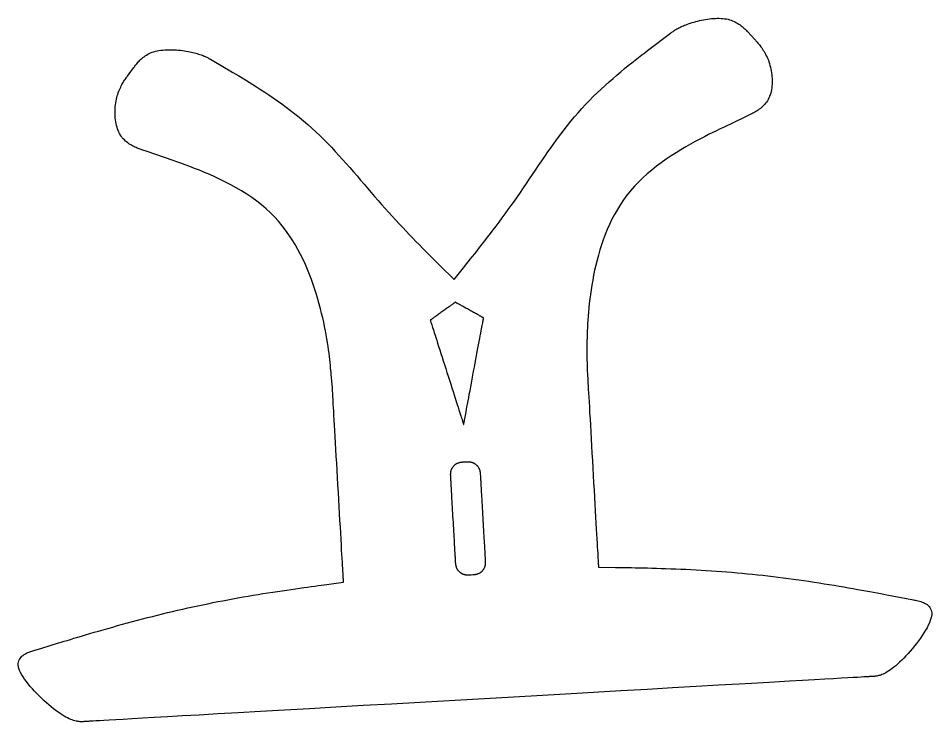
# Model space of a CAD drawing. Header units: millimetres. Extents: x -1615 to -947, y -821 to -185.
# Drawn here: x -1101.1 to -956, y -296.4 to -184.7 of the extents above; entities that cross this region are included whole.
import ezdxf

# ---------------------------------------------------------------- set-up
doc = ezdxf.new("R2010")
doc.units = ezdxf.units.MM

msp = doc.modelspace()

# ---------------------------------------------------------------- linework, layer by layer
at = {"flags": 128}
for points in [[(-1031.853245, -226.140641), (-1030.142958, -224.01618), (-1029.873825, -223.681794), (-1029.580464, -223.316848), (-1029.2643, -222.922645), (-1028.926758, -222.500493), (-1028.569263, -222.051695), (-1028.193244, -221.577559), (-1027.800123, -221.079387), (-1027.391327, -220.558489), (-1026.968282, -220.016166), (-1026.532412, -219.453726), (-1026.085145, -218.872474), (-1025.627905, -218.273716), (-1025.162118, -217.658758), (-1024.689209, -217.028904), (-1024.210605, -216.385459), (-1023.72773, -215.729731), (-1023.242011, -215.063025), (-1022.754872, -214.386643), (-1022.267741, -213.701895), (-1021.782042, -213.010084), (-1021.298824, -212.312432), (-1020.817637, -211.609819), (-1020.337653, -210.903043), (-1019.858045, -210.1929), (-1019.377985, -209.480187), (-1018.896647, -208.765702), (-1018.413201, -208.05024), (-1017.926822, -207.334597), (-1017.436681, -206.619572), (-1016.941952, -205.905961), (-1016.441807, -205.19456), (-1015.935418, -204.486166), (-1015.421959, -203.781576), (-1014.900602, -203.081587), (-1014.370519, -202.386995), (-1013.830883, -201.698597), (-1013.280867, -201.01719), (-1012.719644, -200.34357), (-1012.146385, -199.678534), (-1011.560264, -199.02288), (-1010.961009, -198.377415), (-1010.350574, -197.74299), (-1009.731466, -197.12047), (-1009.106194, -196.510718), (-1008.477269, -195.914597), (-1007.847196, -195.332972), (-1007.218488, -194.766705), (-1006.593651, -194.216658), (-1005.975196, -193.683698), (-1005.365629, -193.168685), (-1004.767461, -192.672485), (-1004.1832, -192.19596), (-1003.615355, -191.739973), (-1003.066434, -191.305389), (-1002.538946, -190.89307), (-1002.035402, -190.50388), (-1001.558308, -190.138682), (-1001.110174, -189.798341), (-1000.693508, -189.483718), (-997.878402, -187.365942), (-997.453553, -187.04641), (-997.386591, -186.996132), (-997.312963, -186.941352), (-997.232375, -186.882362), (-997.144535, -186.819452), (-997.049148, -186.752913), (-996.945922, -186.683035), (-996.834564, -186.610111), (-996.714779, -186.534431), (-996.586276, -186.456288), (-996.448759, -186.37597), (-996.301937, -186.29377), (-996.145516, -186.209977), (-995.979201, -186.124885), (-995.8027, -186.038783), (-995.615722, -185.951962), (-995.417968, -185.864714), (-995.209151, -185.77733), (-994.988974, -185.6901), (-994.757144, -185.603316), (-994.513368, -185.517268), (-994.257591, -185.432297), (-993.990708, -185.348932), (-993.713852, -185.267752), (-993.428158, -185.189336), (-993.134757, -185.114262), (-992.834784, -185.043108), (-992.529372, -184.976456), (-992.219653, -184.914882), (-991.906763, -184.858964), (-991.591834, -184.809284), (-991.275998, -184.766417), (-990.96039, -184.730944), (-990.646143, -184.703442), (-990.33439, -184.684491), (-990.026265, -184.67467), (-989.722901, -184.674556), (-989.425431, -184.684729), (-989.134989, -184.705767), (-988.852706, -184.73825), (-988.57972, -184.782755), (-988.316953, -184.839587), (-988.064501, -184.907948), (-987.822253, -184.986767), (-987.590096, -185.074972), (-987.367918, -185.17149), (-987.155605, -185.27525), (-986.953049, -185.38518), (-986.760135, -185.500209), (-986.576751, -185.619265), (-986.402784, -185.741274), (-986.238124, -185.865166), (-986.082658, -185.98987), (-985.936274, -186.114312), (-985.798859, -186.23742), (-985.670301, -186.358124), (-985.550488, -186.475351), (-985.439308, -186.588029), (-985.33665, -186.695087), (-985.2424, -186.795453), (-984.610826, -187.477132), (-984.065235, -188.06624), (-983.979434, -188.159025), (-983.886218, -188.260653), (-983.786356, -188.371128), (-983.680622, -188.490456), (-983.569784, -188.618642), (-983.45461, -188.755693), (-983.335872, -188.901612), (-983.214339, -189.056407), (-983.090781, -189.220081), (-982.965968, -189.392641), (-982.840669, -189.574093), (-982.715656, -189.764441), (-982.591697, -189.963691), (-982.469562, -190.171848), (-982.350022, -190.388919), (-982.233846, -190.614907), (-982.121803, -190.849821), (-982.014664, -191.093662), (-981.9132, -191.346439), (-981.818178, -191.608156), (-981.73029, -191.878643), (-981.649902, -192.157025), (-981.577302, -192.442254), (-981.512776, -192.733279), (-981.456612, -193.029049), (-981.409096, -193.328517), (-981.370515, -193.63063), (-981.341158, -193.93434), (-981.321309, -194.238597), (-981.311257, -194.542351), (-981.311289, -194.844551), (-981.321691, -195.144149), (-981.342751, -195.440095), (-981.374756, -195.731337), (-981.417993, -196.016827), (-981.472746, -196.295515), (-981.539307, -196.566351), (-981.61796, -196.828284), (-981.708993, -197.080266), (-981.812693, -197.321245), (-981.92909, -197.550401), (-982.057195, -197.767822), (-982.195759, -197.973822), (-982.343537, -198.16872), (-982.49928, -198.352829), (-982.661744, -198.526467), (-982.829679, -198.68995), (-983.00184, -198.843594), (-983.176982, -198.987714), (-983.353854, -199.122628), (-983.531212, -199.24865), (-983.707808, -199.366096), (-983.882395, -199.475284), (-984.053728, -199.576529), (-984.220558, -199.670148), (-984.38164, -199.756455), (-984.535724, -199.835767), (-984.681567, -199.908401), (-984.81792, -199.974671), (-985.742422, -200.416937), (-989.05975, -202.003389), (-989.581507, -202.253235), (-990.1487, -202.526751), (-990.757001, -202.823816), (-991.402085, -203.144302), (-992.079626, -203.488088), (-992.785299, -203.855044), (-993.514778, -204.245049), (-994.263737, -204.657976), (-995.027849, -205.093702), (-995.802793, -205.552101), (-996.584238, -206.033049), (-997.367862, -206.53642), (-998.149337, -207.062091), (-998.924338, -207.609935), (-999.68854, -208.179828), (-1000.437617, -208.771648), (-1001.167244, -209.385265), (-1001.873094, -210.020557), (-1002.550841, -210.677399), (-1003.196162, -211.355667), (-1003.805644, -212.054959), (-1004.379543, -212.77378), (-1004.919026, -213.510355), (-1005.425262, -214.262913), (-1005.899422, -215.029681), (-1006.342673, -215.808885), (-1006.756186, -216.598754), (-1007.141127, -217.397514), (-1007.498668, -218.203393), (-1007.829978, -219.014618), (-1008.136224, -219.829417), (-1008.418576, -220.646017), (-1008.678203, -221.462644), (-1008.916273, -222.277528), (-1009.133958, -223.088894), (-1009.332425, -223.894972), (-1009.512843, -224.693985), (-1009.676382, -225.484164), (-1009.824209, -226.263735), (-1009.957495, -227.030926), (-1010.077329, -227.784119), (-1010.184476, -228.52232), (-1010.279626, -229.244688), (-1010.363462, -229.950384), (-1010.436675, -230.638569), (-1010.499949, -231.308403), (-1010.553972, -231.959048), (-1010.599432, -232.589662), (-1010.637014, -233.199407), (-1010.667406, -233.787441), (-1010.691294, -234.352929), (-1010.709367, -234.895028), (-1010.72231, -235.412899), (-1010.730811, -235.905703), (-1010.735556, -236.372601), (-1010.737232, -236.812752), (-1010.736527, -237.225319), (-1010.734127, -237.609458), (-1010.730719, -237.964334), (-1010.702589, -240.352032), (-1010.702551, -240.352688), (-1010.702288, -240.357279), (-1010.701575, -240.369741), (-1010.700187, -240.394007), (-1010.697897, -240.434014), (-1010.694482, -240.493696), (-1010.689716, -240.57699), (-1010.683374, -240.68783), (-1010.67523, -240.83015), (-1010.66506, -241.007887), (-1010.652638, -241.224975), (-1010.637739, -241.485349), (-1010.620137, -241.792945), (-1010.59961, -242.151697), (-1010.575929, -242.565541), (-1010.548872, -243.038413), (-1010.51821, -243.574245), (-1010.483722, -244.176976), (-1010.44518, -244.850538), (-1010.402359, -245.598868), (-1010.355149, -246.423933), (-1010.303885, -247.31983), (-1010.249018, -248.27869), (-1010.190998, -249.292641), (-1010.130278, -250.353813), (-1010.067305, -251.454337), (-1010.002531, -252.586341), (-1009.936405, -253.741957), (-1009.86938, -254.913313), (-1009.801903, -256.09254), (-1009.734427, -257.271767), (-1009.667401, -258.443122), (-1009.601275, -259.598738), (-1009.536501, -260.730743), (-1009.473528, -261.831267), (-1009.412807, -262.892439), (-1009.354788, -263.90639), (-1009.299921, -264.86525), (-1009.248658, -265.761147), (-1009.201446, -266.586211), (-1009.158626, -267.334542), (-1009.120084, -268.008104), (-1009.085595, -268.610834), (-1009.054935, -269.146667), (-1009.027877, -269.619539), (-1009.004196, -270.033383), (-1008.983668, -270.392135), (-1008.966067, -270.699731), (-1008.951169, -270.960105), (-1008.938747, -271.177193), (-1008.928576, -271.35493), (-1008.920432, -271.49725), (-1008.91409, -271.608089), (-1008.909324, -271.691383), (-1008.905909, -271.751066), (-1008.90362, -271.791073), (-1008.902231, -271.815339), (-1008.901518, -271.827801), (-1008.901255, -271.832392), (-1008.901218, -271.833048), (-1006.182707, -271.870401), (-1005.75488, -271.876309), (-1005.288317, -271.882929), (-1004.785052, -271.890412), (-1004.247126, -271.89891), (-1003.676579, -271.908574), (-1003.07545, -271.919555), (-1002.445775, -271.932005), (-1001.789596, -271.946076), (-1001.108951, -271.961919), (-1000.405878, -271.979685), (-999.682416, -271.999525), (-998.940605, -272.021592), (-998.182484, -272.046036), (-997.410091, -272.07301), (-996.625465, -272.102664), (-995.830646, -272.13515), (-995.027672, -272.170618), (-994.218581, -272.209223), (-993.405414, -272.251113), (-992.590209, -272.296441), (-991.774664, -272.345332), (-990.959119, -272.397814), (-990.14357, -272.453884), (-989.328014, -272.513545), (-988.512451, -272.576795), (-987.696877, -272.643634), (-986.881291, -272.714064), (-986.065689, -272.788084), (-985.250071, -272.865694), (-984.434433, -272.946895), (-983.618773, -273.031687), (-982.80309, -273.120069), (-981.98738, -273.212042), (-981.171641, -273.307607), (-980.355872, -273.406762), (-979.54007, -273.509509), (-978.724233, -273.615847), (-977.908359, -273.725778), (-977.092444, -273.8393), (-976.276487, -273.956414), (-975.460828, -274.077026), (-974.647168, -274.200663), (-973.837549, -274.326759), (-973.034016, -274.454747), (-972.238612, -274.58406), (-971.45338, -274.714133), (-970.680362, -274.844397), (-969.921604, -274.974287), (-969.179148, -275.103235), (-968.455038, -275.230675), (-967.751315, -275.356041), (-967.070023, -275.478765), (-966.413207, -275.598281), (-965.782909, -275.714022), (-965.181172, -275.825422), (-964.61004, -275.931914), (-964.071557, -276.03293), (-963.567764, -276.127905), (-963.100706, -276.216272), (-959.951022, -276.81357), (-958.86649, -277.019228), (-958.69613, -277.051796), (-958.512228, -277.08851), (-958.317508, -277.130433), (-958.114695, -277.178625), (-957.906516, -277.234148), (-957.695695, -277.298063), (-957.484956, -277.371433), (-957.277025, -277.455319), (-957.074629, -277.550782), (-956.880492, -277.658884), (-956.697338, -277.780686), (-956.527894, -277.917249), (-956.374885, -278.069637), (-956.241034, -278.23891), (-956.129068, -278.426129), (-956.041713, -278.632357), (-955.981692, -278.858654), (-955.951732, -279.106082), (-955.954558, -279.375703), (-955.992894, -279.668579), (-956.068587, -279.985166), (-956.179958, -280.32351), (-956.324452, -280.681051), (-956.499511, -281.055226), (-956.70258, -281.443479), (-956.9311, -281.843248), (-957.182517, -282.251973), (-957.454272, -282.667095), (-957.74381, -283.086055), (-958.048572, -283.50629), (-958.366003, -283.925243), (-958.693546, -284.340352), (-959.028644, -284.749059), (-959.36874, -285.148803), (-959.711278, -285.537025), (-960.0537, -285.911164), (-960.393451, -286.26866), (-960.727973, -286.606954), (-961.054709, -286.923486), (-961.371104, -287.215695), (-961.675057, -287.48167), (-961.966304, -287.72208), (-962.245034, -287.938244), (-962.51144, -288.131481), (-962.765713, -288.303109), (-963.008044, -288.454445), (-963.238625, -288.586808), (-963.457649, -288.701517), (-963.665305, -288.799888), (-963.861785, -288.883242), (-964.047282, -288.952894), (-964.221986, -289.010165), (-964.386089, -289.056372), (-964.539783, -289.092832), (-964.683258, -289.120864), (-964.816707, -289.141788), (-964.94032, -289.156919), (-965.05429, -289.167578), (-965.158809, -289.175082), (-965.858674, -289.215332), (-965.861261, -289.215479), (-965.879378, -289.216516), (-965.928553, -289.219331), (-966.024313, -289.224811), (-966.182189, -289.233845), (-966.417707, -289.247323), (-966.746398, -289.266132), (-967.18379, -289.291162), (-967.745412, -289.323301), (-968.446791, -289.363437), (-969.303459, -289.41246), (-970.330941, -289.471258), (-971.544769, -289.54072), (-972.960469, -289.621734), (-974.593572, -289.715188), (-976.459605, -289.821972), (-978.574098, -289.942974), (-980.952578, -290.079083), (-983.610575, -290.231187), (-986.563617, -290.400176), (-989.81947, -290.586493), (-993.354839, -290.788805), (-997.138667, -291.005335), (-1001.139899, -291.234307), (-1005.327473, -291.473942), (-1009.670335, -291.722463), (-1014.137427, -291.978093), (-1018.697691, -292.239055), (-1023.320069, -292.503572), (-1027.973506, -292.769865), (-1032.626941, -293.036159), (-1037.24932, -293.300675), (-1041.809585, -293.561638), (-1046.276675, -293.817268), (-1050.619537, -294.065789), (-1054.807112, -294.305424), (-1058.808343, -294.534395), (-1062.592172, -294.750925), (-1066.127541, -294.953238), (-1069.383394, -295.139554), (-1072.336437, -295.308543), (-1074.994433, -295.460647), (-1077.372914, -295.596756), (-1079.487406, -295.717758), (-1081.35344, -295.824542), (-1082.986542, -295.917997), (-1084.402242, -295.999011), (-1085.616069, -296.068472), (-1086.643552, -296.12727), (-1087.50022, -296.176293), (-1088.201599, -296.21643), (-1088.763221, -296.248569), (-1089.200613, -296.273598), (-1089.529304, -296.292408), (-1089.764822, -296.305885), (-1089.922697, -296.31492), (-1090.018458, -296.3204), (-1090.067633, -296.323214), (-1090.085749, -296.324251), (-1090.088337, -296.324398), (-1090.692916, -296.359011), (-1090.788193, -296.364247), (-1090.892883, -296.368709), (-1091.007325, -296.371103), (-1091.131864, -296.370137), (-1091.26684, -296.364516), (-1091.412597, -296.352947), (-1091.569478, -296.334138), (-1091.737823, -296.306794), (-1091.917975, -296.269623), (-1092.110279, -296.22133), (-1092.315074, -296.160624), (-1092.532705, -296.086209), (-1092.763512, -295.996793), (-1093.007839, -295.891083), (-1093.266029, -295.767785), (-1093.538422, -295.625606), (-1093.825362, -295.463253), (-1094.127191, -295.279432), (-1094.444253, -295.072849), (-1094.776888, -294.842212), (-1095.124908, -294.586821), (-1095.486008, -294.308349), (-1095.85735, -294.009067), (-1096.236096, -293.691242), (-1096.619409, -293.357144), (-1097.004452, -293.00904), (-1097.388387, -292.649199), (-1097.768378, -292.279888), (-1098.141587, -291.903377), (-1098.505176, -291.521936), (-1098.856309, -291.137829), (-1099.192148, -290.753329), (-1099.509856, -290.370702), (-1099.806596, -289.992216), (-1100.079529, -289.620141), (-1100.325819, -289.256746), (-1100.54263, -288.904297), (-1100.727124, -288.565065), (-1100.876461, -288.241316), (-1100.987807, -287.93532), (-1101.059269, -287.648841), (-1101.092735, -287.381623), (-1101.091039, -287.132904), (-1101.057015, -286.901924), (-1100.993496, -286.687923), (-1100.903316, -286.490139), (-1100.789309, -286.307813), (-1100.654308, -286.140183), (-1100.501148, -285.986489), (-1100.332661, -285.84597), (-1100.151682, -285.717864), (-1099.961044, -285.601413), (-1099.763581, -285.495855), (-1099.562127, -285.40043), (-1099.359515, -285.314375), (-1099.15858, -285.236932), (-1098.962153, -285.167339), (-1098.773071, -285.104836), (-1098.594165, -285.048661), (-1097.371971, -284.677551), (-1094.703391, -283.867737), (-1094.283424, -283.740321), (-1093.825433, -283.601538), (-1093.331425, -283.452166), (-1092.803404, -283.292987), (-1092.243376, -283.124778), (-1091.653346, -282.94832), (-1091.035319, -282.764393), (-1090.391301, -282.573776), (-1089.723299, -282.377247), (-1089.033315, -282.17559), (-1088.323356, -281.96958), (-1087.595428, -281.759999), (-1086.851535, -281.547627), (-1086.093683, -281.333241), (-1085.323878, -281.117623), (-1084.544125, -280.901553), (-1083.756429, -280.685808), (-1082.962795, -280.47117), (-1082.16523, -280.258418), (-1081.365738, -280.048331), (-1080.565989, -279.841559), (-1079.766318, -279.638231), (-1078.966721, -279.438347), (-1078.167195, -279.241907), (-1077.36774, -279.048908), (-1076.568353, -278.859352), (-1075.769032, -278.673237), (-1074.969773, -278.490564), (-1074.170577, -278.31133), (-1073.371438, -278.135536), (-1072.572358, -277.963181), (-1071.773332, -277.794265), (-1070.974358, -277.628786), (-1070.175436, -277.466744), (-1069.376561, -277.30814), (-1068.577733, -277.152971), (-1067.778949, -277.001238), (-1066.980206, -276.85294), (-1066.181503, -276.708076), (-1065.382838, -276.566645), (-1064.58454, -276.428663), (-1063.788272, -276.294206), (-1062.996027, -276.163366), (-1062.209799, -276.036234), (-1061.431583, -275.912903), (-1060.663371, -275.793463), (-1059.907158, -275.678008), (-1059.164939, -275.566629), (-1058.438707, -275.459416), (-1057.730456, -275.356463), (-1057.04218, -275.257861), (-1056.375872, -275.163702), (-1055.733528, -275.074078), (-1055.11714, -274.98908), (-1054.528704, -274.908801), (-1053.970213, -274.833332), (-1053.44366, -274.762765), (-1052.95104, -274.697191), (-1052.494346, -274.636703), (-1049.414592, -274.230116), (-1049.414629, -274.229472), (-1049.414887, -274.224963), (-1049.415588, -274.212723), (-1049.416952, -274.188887), (-1049.4192, -274.149592), (-1049.422556, -274.09097), (-1049.427238, -274.009157), (-1049.433469, -273.900287), (-1049.441468, -273.760497), (-1049.45146, -273.58592), (-1049.463664, -273.372691), (-1049.478299, -273.116945), (-1049.495591, -272.814817), (-1049.515757, -272.462441), (-1049.539021, -272.055954), (-1049.565603, -271.591489), (-1049.595723, -271.06518), (-1049.629605, -270.473164), (-1049.667468, -269.811575), (-1049.709534, -269.076547), (-1049.755913, -268.266148), (-1049.806275, -267.386175), (-1049.860175, -266.44436), (-1049.917173, -265.448434), (-1049.976825, -264.406124), (-1050.038688, -263.325163), (-1050.102322, -262.21328), (-1050.167283, -261.078206), (-1050.233128, -259.927672), (-1050.299416, -258.769407), (-1050.365704, -257.611142), (-1050.43155, -256.460608), (-1050.496511, -255.325534), (-1050.560145, -254.213651), (-1050.622008, -253.13269), (-1050.68166, -252.09038), (-1050.738657, -251.094453), (-1050.792557, -250.152638), (-1050.842919, -249.272667), (-1050.889299, -248.462267), (-1050.931365, -247.727239), (-1050.969228, -247.06565), (-1051.003109, -246.473634), (-1051.03323, -245.947325), (-1051.059811, -245.482859), (-1051.083075, -245.076372), (-1051.103241, -244.723997), (-1051.120533, -244.421869), (-1051.135169, -244.166123), (-1051.147373, -243.952894), (-1051.157364, -243.778316), (-1051.165363, -243.638526), (-1051.171595, -243.529657), (-1051.176277, -243.447844), (-1051.179631, -243.389222), (-1051.18188, -243.349926), (-1051.183245, -243.32609), (-1051.183946, -243.313851), (-1051.184203, -243.309342), (-1051.18424, -243.308697), (-1051.364314, -241.251104), (-1051.392779, -240.927177), (-1051.424563, -240.573245), (-1051.460286, -240.190172), (-1051.500567, -239.778815), (-1051.546025, -239.340037), (-1051.597277, -238.874697), (-1051.654943, -238.383656), (-1051.719642, -237.867775), (-1051.791993, -237.327913), (-1051.872614, -236.764933), (-1051.962124, -236.179692), (-1052.061143, -235.573054), (-1052.170288, -234.945878), (-1052.290179, -234.299023), (-1052.421434, -233.633352), (-1052.564672, -232.949724), (-1052.720513, -232.249), (-1052.889575, -231.53204), (-1053.072475, -230.799704), (-1053.269835, -230.052854), (-1053.482337, -229.29254), (-1053.710926, -228.520565), (-1053.956613, -227.738926), (-1054.220406, -226.949617), (-1054.503317, -226.154633), (-1054.806353, -225.355968), (-1055.130528, -224.555618), (-1055.476848, -223.755576), (-1055.846325, -222.957839), (-1056.239969, -222.164401), (-1056.658789, -221.377255), (-1057.103794, -220.598398), (-1057.575997, -219.829824), (-1058.076405, -219.073527), (-1058.60603, -218.331504), (-1059.16588, -217.605747), (-1059.756967, -216.898252), (-1060.380298, -216.211013), (-1061.036886, -215.546027), (-1061.727739, -214.905287), (-1062.452963, -214.290389), (-1063.209046, -213.701334), (-1063.991571, -213.137723), (-1064.796123, -212.59916), (-1065.618284, -212.085243), (-1066.453639, -211.595578), (-1067.29777, -211.129764), (-1068.14626, -210.687403), (-1068.994696, -210.268099), (-1069.838658, -209.871452), (-1070.673731, -209.497063), (-1071.495498, -209.144536), (-1072.299543, -208.813471), (-1073.08145, -208.50347), (-1073.836801, -208.214136), (-1074.561181, -207.94507), (-1075.250173, -207.695874), (-1075.899361, -207.466149), (-1076.504328, -207.255498), (-1080.59758, -205.84505), (-1081.434869, -205.556664), (-1081.566542, -205.511167), (-1081.709572, -205.460888), (-1081.862754, -205.40537), (-1082.024889, -205.344158), (-1082.194771, -205.276795), (-1082.3712, -205.202824), (-1082.552971, -205.12179), (-1082.738884, -205.033236), (-1082.927733, -204.936705), (-1083.118317, -204.831742), (-1083.309434, -204.71789), (-1083.499879, -204.594693), (-1083.688452, -204.461694), (-1083.873948, -204.318437), (-1084.055166, -204.164467), (-1084.230902, -203.999326), (-1084.399954, -203.822558), (-1084.561119, -203.633707), (-1084.713195, -203.432317), (-1084.854978, -203.217931), (-1084.985493, -202.990349), (-1085.10468, -202.75039), (-1085.212702, -202.499131), (-1085.309725, -202.237648), (-1085.395915, -201.967017), (-1085.471438, -201.688313), (-1085.536456, -201.402612), (-1085.591139, -201.110991), (-1085.63565, -200.814525), (-1085.670155, -200.514289), (-1085.694818, -200.211361), (-1085.709807, -199.906816), (-1085.715285, -199.601729), (-1085.711419, -199.297177), (-1085.698375, -198.994236), (-1085.676317, -198.69398), (-1085.64541, -198.397487), (-1085.60582, -198.105831), (-1085.557713, -197.820091), (-1085.501255, -197.54134), (-1085.436711, -197.27049), (-1085.364744, -197.007787), (-1085.286123, -196.753315), (-1085.201611, -196.507155), (-1085.111974, -196.269391), (-1085.017979, -196.040104), (-1084.92039, -195.819376), (-1084.819972, -195.607291), (-1084.717491, -195.40393), (-1084.613713, -195.209376), (-1084.509402, -195.02371), (-1084.405325, -194.847015), (-1084.302246, -194.679375), (-1084.200932, -194.520869), (-1084.102147, -194.371582), (-1084.006657, -194.231596), (-1083.915228, -194.100992), (-1083.828625, -193.979853), (-1083.747613, -193.868262), (-1083.198145, -193.118836), (-1082.723304, -192.471343), (-1082.648478, -192.369538), (-1082.566295, -192.259073), (-1082.476522, -192.141), (-1082.378925, -192.016371), (-1082.27327, -191.886237), (-1082.159325, -191.751652), (-1082.036853, -191.613667), (-1081.905623, -191.473334), (-1081.7654, -191.331706), (-1081.61595, -191.189834), (-1081.457041, -191.04877), (-1081.288437, -190.909569), (-1081.109905, -190.773279), (-1080.921213, -190.640954), (-1080.722124, -190.513647), (-1080.512406, -190.392407), (-1080.291825, -190.27829), (-1080.060148, -190.172346), (-1079.81714, -190.075627), (-1079.562569, -189.989186), (-1079.296437, -189.913825), (-1079.019698, -189.849348), (-1078.733547, -189.795309), (-1078.439173, -189.751263), (-1078.13777, -189.716765), (-1077.830529, -189.691368), (-1077.518643, -189.674627), (-1077.203303, -189.666097), (-1076.885702, -189.665331), (-1076.567031, -189.671885), (-1076.248483, -189.685312), (-1075.931251, -189.705168), (-1075.616525, -189.731006), (-1075.305497, -189.762382), (-1074.999361, -189.798848), (-1074.699308, -189.83996), (-1074.40653, -189.885272), (-1074.122219, -189.934339), (-1073.847568, -189.986715), (-1073.583767, -190.041954), (-1073.331769, -190.099631), (-1073.091556, -190.159404), (-1072.862869, -190.220949), (-1072.645451, -190.283944), (-1072.439043, -190.348066), (-1072.243387, -190.412993), (-1072.058225, -190.478401), (-1071.883298, -190.54397), (-1071.718347, -190.609374), (-1071.563116, -190.674293), (-1071.417344, -190.738403), (-1071.280775, -190.801381), (-1071.153148, -190.862906), (-1071.034208, -190.922655), (-1070.923695, -190.980304), (-1070.82135, -191.035531), (-1070.726916, -191.088015), (-1070.640133, -191.137431), (-1070.560745, -191.183457), (-1070.030015, -191.494771), (-1067.404732, -193.035062), (-1066.991682, -193.277562), (-1066.541843, -193.542596), (-1066.057807, -193.82959), (-1065.542164, -194.137975), (-1064.997505, -194.467177), (-1064.426422, -194.816627), (-1063.831505, -195.185751), (-1063.215345, -195.573979), (-1062.580533, -195.980738), (-1061.92966, -196.405459), (-1061.265316, -196.847568), (-1060.590093, -197.306495), (-1059.906581, -197.781668), (-1059.217372, -198.272514), (-1058.525055, -198.778463), (-1057.832223, -199.298944), (-1057.141466, -199.833384), (-1056.455376, -200.381213), (-1055.776541, -200.941858), (-1055.107555, -201.514748), (-1054.450453, -202.099259), (-1053.805059, -202.694557), (-1053.170642, -203.299757), (-1052.54647, -203.913973), (-1051.931813, -204.536318), (-1051.32594, -205.165907), (-1050.728119, -205.801854), (-1050.137619, -206.443274), (-1049.553711, -207.089279), (-1048.975662, -207.738984), (-1048.402742, -208.391502), (-1047.834218, -209.045949), (-1047.269363, -209.701439), (-1046.707442, -210.357084), (-1046.147726, -211.011999), (-1045.589483, -211.665299), (-1045.031984, -212.316098), (-1044.474496, -212.963509), (-1043.916288, -213.606647), (-1043.356631, -214.244625), (-1042.795174, -214.876517), (-1042.233102, -215.501228), (-1041.671977, -216.117626), (-1041.113368, -216.724574), (-1040.558837, -217.320941), (-1040.009952, -217.90559), (-1039.468275, -218.477388), (-1038.935373, -219.0352), (-1038.412812, -219.577892), (-1037.902155, -220.104329), (-1037.40497, -220.613377), (-1036.922819, -221.103902), (-1036.457269, -221.57477), (-1036.009885, -222.024844), (-1035.582232, -222.452994), (-1035.175876, -222.858083), (-1034.79238, -223.238975), (-1034.433311, -223.59454), (-1034.100234, -223.92364), (-1031.853245, -226.140641)], [(-1035.631987, -232.613749), (-1035.631876, -232.614094), (-1035.631102, -232.616513), (-1035.629, -232.623076), (-1035.624908, -232.635856), (-1035.618162, -232.656928), (-1035.608098, -232.688361), (-1035.594052, -232.73223), (-1035.575363, -232.790608), (-1035.551363, -232.865566), (-1035.521391, -232.959177), (-1035.484785, -233.073514), (-1035.440879, -233.210649), (-1035.389009, -233.372655), (-1035.328515, -233.561604), (-1035.258729, -233.779569), (-1035.178991, -234.028624), (-1035.088635, -234.310839), (-1034.986998, -234.628287), (-1034.873418, -234.983042), (-1034.747229, -235.377176), (-1034.6081, -235.811725), (-1034.457028, -236.28358), (-1034.295338, -236.788597), (-1034.124359, -237.322629), (-1033.945417, -237.881532), (-1033.759838, -238.461161), (-1033.568952, -239.05737), (-1033.374084, -239.666015), (-1033.176562, -240.28295), (-1032.977713, -240.90403), (-1032.778863, -241.525111), (-1032.581341, -242.142046), (-1032.386473, -242.75069), (-1032.195586, -243.3469), (-1032.010008, -243.926529), (-1031.831066, -244.485432), (-1031.660086, -245.019464), (-1031.498397, -245.52448), (-1031.347324, -245.996335), (-1031.208196, -246.430884), (-1031.082007, -246.825018), (-1030.968426, -247.179774), (-1030.86679, -247.497222), (-1030.776434, -247.779437), (-1030.696695, -248.028491), (-1030.626909, -248.246456), (-1030.566414, -248.435405), (-1030.514545, -248.597412), (-1030.470639, -248.734546), (-1030.434033, -248.848883), (-1030.404062, -248.942494), (-1030.380062, -249.017452), (-1030.361371, -249.07583), (-1030.347326, -249.119699), (-1030.337262, -249.151133), (-1030.330516, -249.172204), (-1030.326424, -249.184985), (-1030.324322, -249.191548), (-1030.323548, -249.193966), (-1030.323438, -249.194312), (-1030.323371, -249.193959), (-1030.32291, -249.191488), (-1030.321655, -249.184783), (-1030.319212, -249.171726), (-1030.315183, -249.150199), (-1030.309174, -249.118085), (-1030.300787, -249.073267), (-1030.289626, -249.013627), (-1030.275295, -248.937048), (-1030.257398, -248.841412), (-1030.23554, -248.724603), (-1030.209322, -248.584502), (-1030.178349, -248.418992), (-1030.142226, -248.225955), (-1030.100555, -248.003276), (-1030.05294, -247.748835), (-1029.998985, -247.460516), (-1029.938295, -247.136202), (-1029.870473, -246.773774), (-1029.795122, -246.371115), (-1029.712044, -245.927168), (-1029.621833, -245.445107), (-1029.525284, -244.929168), (-1029.423186, -244.383586), (-1029.316334, -243.812594), (-1029.20552, -243.220428), (-1029.091536, -242.611324), (-1028.975174, -241.989515), (-1028.857227, -241.359237), (-1028.738488, -240.724723), (-1028.619749, -240.09021), (-1028.501802, -239.459932), (-1028.38544, -238.838123), (-1028.271456, -238.229018), (-1028.160642, -237.636853), (-1028.05379, -237.065861), (-1027.951692, -236.520279), (-1027.855142, -236.004339), (-1027.764932, -235.522279), (-1027.681854, -235.078332), (-1027.606503, -234.675673), (-1027.53868, -234.313246), (-1027.477991, -233.98893), (-1027.424036, -233.700612), (-1027.376421, -233.446171), (-1027.33475, -233.223492), (-1027.298627, -233.030455), (-1027.267654, -232.864945), (-1027.241436, -232.724844), (-1027.219577, -232.608034), (-1027.201681, -232.512399), (-1027.18735, -232.43582), (-1027.176189, -232.37618), (-1027.167802, -232.331362), (-1027.161793, -232.299248), (-1027.157764, -232.277721), (-1027.155321, -232.264664), (-1027.154066, -232.257959), (-1027.153603, -232.255488), (-1027.153538, -232.255135), (-1027.153631, -232.255083), (-1027.154286, -232.25472), (-1027.156064, -232.253737), (-1027.159527, -232.25182), (-1027.165236, -232.248661), (-1027.173753, -232.243947), (-1027.185638, -232.237369), (-1027.201454, -232.228616), (-1027.221763, -232.217377), (-1027.247126, -232.20334), (-1027.278103, -232.186196), (-1027.315257, -232.165634), (-1027.35915, -232.141342), (-1027.410342, -232.11301), (-1027.469396, -232.080328), (-1027.536873, -232.042984), (-1027.613334, -232.000668), (-1027.699341, -231.953068), (-1027.795455, -231.899875), (-1027.902239, -231.840777), (-1028.019972, -231.775619), (-1028.147813, -231.704867), (-1028.284638, -231.629143), (-1028.429324, -231.549069), (-1028.580749, -231.465265), (-1028.737788, -231.378353), (-1028.899321, -231.288955), (-1029.064223, -231.197693), (-1029.23137, -231.105187), (-1029.399641, -231.01206), (-1029.567911, -230.918934), (-1029.735059, -230.826427), (-1029.89996, -230.735165), (-1030.061492, -230.645767), (-1030.218533, -230.558856), (-1030.369957, -230.475052), (-1030.514644, -230.394977), (-1030.651468, -230.319253), (-1030.779309, -230.248501), (-1030.897042, -230.183343), (-1031.003826, -230.124245), (-1031.099941, -230.071052), (-1031.185947, -230.023453), (-1031.262409, -229.981136), (-1031.329885, -229.943793), (-1031.388939, -229.91111), (-1031.440132, -229.882778), (-1031.484024, -229.858487), (-1031.521178, -229.837924), (-1031.552156, -229.82078), (-1031.577518, -229.806744), (-1031.597827, -229.795504), (-1031.613643, -229.78675), (-1031.625529, -229.780173), (-1031.634046, -229.775459), (-1031.639755, -229.7723), (-1031.643217, -229.770383), (-1031.644994, -229.769399), (-1031.645649, -229.769037), (-1031.645744, -229.768985), (-1031.645826, -229.769044), (-1031.646408, -229.769459), (-1031.647985, -229.770585), (-1031.651059, -229.772778), (-1031.656124, -229.776393), (-1031.663682, -229.781787), (-1031.674229, -229.789313), (-1031.688263, -229.799329), (-1031.706284, -229.81219), (-1031.728791, -229.828251), (-1031.756279, -229.847867), (-1031.789248, -229.871396), (-1031.828197, -229.899192), (-1031.873624, -229.931611), (-1031.926027, -229.969007), (-1031.985903, -230.011738), (-1032.053752, -230.060158), (-1032.130072, -230.114624), (-1032.215361, -230.17549), (-1032.310118, -230.243112), (-1032.414591, -230.317669), (-1032.528032, -230.398626), (-1032.649446, -230.485273), (-1032.777836, -230.576898), (-1032.912206, -230.67279), (-1033.051559, -230.772238), (-1033.194897, -230.874531), (-1033.341226, -230.978958), (-1033.489547, -231.084807), (-1033.638865, -231.191367), (-1033.788183, -231.297927), (-1033.936504, -231.403776), (-1034.082833, -231.508202), (-1034.226172, -231.610495), (-1034.365524, -231.709943), (-1034.499893, -231.805836), (-1034.628284, -231.897461), (-1034.749698, -231.984107), (-1034.86314, -232.065065), (-1034.967613, -232.139621), (-1035.062369, -232.207244), (-1035.147658, -232.26811), (-1035.223978, -232.322576), (-1035.291827, -232.370996), (-1035.351704, -232.413726), (-1035.404107, -232.451123), (-1035.449533, -232.483541), (-1035.488481, -232.511337), (-1035.521451, -232.534865), (-1035.54894, -232.554483), (-1035.571446, -232.570545), (-1035.589467, -232.583405), (-1035.603502, -232.59342), (-1035.614049, -232.600947), (-1035.621606, -232.606341), (-1035.626672, -232.609956), (-1035.629745, -232.612149), (-1035.631322, -232.613274), (-1035.631903, -232.613689), (-1035.631987, -232.613749)], [(-1030.152088, -255.111049), (-1029.936504, -255.098744), (-1029.902579, -255.09683), (-1029.865605, -255.094875), (-1029.825764, -255.093026), (-1029.783238, -255.091425), (-1029.738213, -255.090217), (-1029.690872, -255.089547), (-1029.641396, -255.089558), (-1029.589971, -255.090396), (-1029.53678, -255.092205), (-1029.482005, -255.095129), (-1029.42583, -255.099313), (-1029.36844, -255.104901), (-1029.310016, -255.112038), (-1029.250742, -255.120867), (-1029.190803, -255.131534), (-1029.130381, -255.144183), (-1029.069659, -255.158958), (-1029.008822, -255.176005), (-1028.948052, -255.195465), (-1028.887533, -255.217485), (-1028.827435, -255.24217), (-1028.767881, -255.26946), (-1028.708979, -255.299256), (-1028.650838, -255.33146), (-1028.593568, -255.365975), (-1028.537277, -255.4027), (-1028.482074, -255.441538), (-1028.428068, -255.48239), (-1028.375368, -255.525156), (-1028.324082, -255.569741), (-1028.27432, -255.616042), (-1028.226192, -255.663964), (-1028.179806, -255.713407), (-1028.13527, -255.764271), (-1028.092694, -255.81646), (-1028.052186, -255.869874), (-1028.013857, -255.924415), (-1027.977813, -255.979984), (-1027.944167, -256.036482), (-1027.913024, -256.093811), (-1027.884457, -256.151856), (-1027.858381, -256.210433), (-1027.834677, -256.269345), (-1027.813222, -256.328392), (-1027.793896, -256.387373), (-1027.776575, -256.446092), (-1027.76114, -256.504347), (-1027.747468, -256.56194), (-1027.735441, -256.618672), (-1027.724933, -256.674343), (-1027.715825, -256.728755), (-1027.707996, -256.781707), (-1027.701323, -256.833002), (-1027.695687, -256.882439), (-1027.690964, -256.92982), (-1027.687035, -256.974946), (-1027.683776, -257.017615), (-1027.681068, -257.057632), (-1027.678788, -257.094795), (-1027.664422, -257.345687), (-1027.664406, -257.345963), (-1027.664296, -257.347892), (-1027.663996, -257.353128), (-1027.663412, -257.363323), (-1027.66245, -257.380131), (-1027.661014, -257.405207), (-1027.659012, -257.440203), (-1027.656346, -257.486772), (-1027.652924, -257.546568), (-1027.64865, -257.621244), (-1027.643429, -257.712453), (-1027.637168, -257.821848), (-1027.62977, -257.951085), (-1027.621143, -258.101814), (-1027.611191, -258.275691), (-1027.599819, -258.474366), (-1027.586933, -258.699496), (-1027.572439, -258.952732), (-1027.556241, -259.235728), (-1027.538245, -259.550139), (-1027.518404, -259.896789), (-1027.496859, -260.273198), (-1027.4738, -260.676062), (-1027.449416, -261.102073), (-1027.423897, -261.547923), (-1027.397432, -262.010306), (-1027.370209, -262.485917), (-1027.342418, -262.971447), (-1027.314249, -263.463591), (-1027.285891, -263.959041), (-1027.257533, -264.454492), (-1027.229363, -264.946636), (-1027.201573, -265.432166), (-1027.17435, -265.907776), (-1027.147885, -266.37016), (-1027.122365, -266.81601), (-1027.097982, -267.242021), (-1027.074923, -267.644885), (-1027.053378, -268.021294), (-1027.033537, -268.367944), (-1027.015541, -268.682354), (-1026.999343, -268.96535), (-1026.984849, -269.218587), (-1026.971963, -269.443717), (-1026.960591, -269.642392), (-1026.950639, -269.816269), (-1026.942011, -269.966998), (-1026.934615, -270.096234), (-1026.928352, -270.20563), (-1026.923132, -270.296839), (-1026.918857, -270.371515), (-1026.915436, -270.431311), (-1026.91277, -270.477879), (-1026.910767, -270.512876), (-1026.909332, -270.537952), (-1026.908369, -270.55476), (-1026.907786, -270.564955), (-1026.907486, -270.570191), (-1026.907376, -270.57212), (-1026.90736, -270.572396), (-1026.894966, -270.789179), (-1026.893037, -270.823291), (-1026.891067, -270.860471), (-1026.889197, -270.900535), (-1026.88757, -270.943298), (-1026.886332, -270.988577), (-1026.885622, -271.036188), (-1026.885588, -271.085945), (-1026.886369, -271.137665), (-1026.888111, -271.191165), (-1026.890957, -271.246259), (-1026.89505, -271.302765), (-1026.900532, -271.360498), (-1026.907549, -271.419272), (-1026.916241, -271.478905), (-1026.926753, -271.539215), (-1026.939228, -271.600014), (-1026.953809, -271.661118), (-1026.970641, -271.722345), (-1026.989865, -271.783511), (-1027.011625, -271.844431), (-1027.036026, -271.904933), (-1027.063007, -271.964896), (-1027.092475, -272.024207), (-1027.124331, -272.082757), (-1027.15848, -272.140437), (-1027.194824, -272.197134), (-1027.233265, -272.252741), (-1027.273706, -272.307144), (-1027.316053, -272.360235), (-1027.360207, -272.411904), (-1027.40607, -272.462039), (-1027.453548, -272.510531), (-1027.502541, -272.557268), (-1027.552955, -272.602143), (-1027.60469, -272.645042), (-1027.657651, -272.685856), (-1027.711742, -272.724476), (-1027.766864, -272.760791), (-1027.822921, -272.79469), (-1027.879815, -272.826062), (-1027.937435, -272.854836), (-1027.995596, -272.881098), (-1028.054102, -272.904968), (-1028.112751, -272.926569), (-1028.171347, -272.946023), (-1028.22969, -272.963455), (-1028.287581, -272.978985), (-1028.344823, -272.992737), (-1028.401214, -273.004832), (-1028.456558, -273.015394), (-1028.510654, -273.024546), (-1028.563306, -273.032408), (-1028.614313, -273.039105), (-1028.663477, -273.044759), (-1028.7106, -273.049493), (-1028.755481, -273.053428), (-1028.797923, -273.056687), (-1028.837726, -273.059393), (-1028.874692, -273.061668), (-1029.124265, -273.075999), (-1029.339909, -273.088304), (-1029.373842, -273.090218), (-1029.410826, -273.092173), (-1029.450679, -273.094024), (-1029.493214, -273.095626), (-1029.538251, -273.096838), (-1029.585604, -273.097513), (-1029.635091, -273.097508), (-1029.686528, -273.096679), (-1029.739731, -273.09488), (-1029.794517, -273.09197), (-1029.850702, -273.087803), (-1029.908103, -273.082236), (-1029.966536, -273.075123), (-1030.025819, -273.066322), (-1030.085765, -273.055687), (-1030.146194, -273.043075), (-1030.206921, -273.028341), (-1030.267763, -273.011343), (-1030.328535, -272.991934), (-1030.389055, -272.969972), (-1030.449151, -272.945353), (-1030.508703, -272.918132), (-1030.567601, -272.88841), (-1030.625736, -272.856282), (-1030.683, -272.821848), (-1030.739283, -272.785204), (-1030.794479, -272.746448), (-1030.848476, -272.705679), (-1030.901166, -272.662993), (-1030.952442, -272.618488), (-1031.002193, -272.572262), (-1031.050312, -272.524414), (-1031.096689, -272.475039), (-1031.141214, -272.424236), (-1031.183782, -272.372103), (-1031.22428, -272.318738), (-1031.2626, -272.264237), (-1031.298637, -272.208699), (-1031.332278, -272.152223), (-1031.363416, -272.094904), (-1031.391979, -272.036857), (-1031.418051, -271.978268), (-1031.441755, -271.919334), (-1031.463209, -271.860255), (-1031.482536, -271.801233), (-1031.499859, -271.742468), (-1031.515296, -271.684158), (-1031.52897, -271.626505), (-1031.541002, -271.569709), (-1031.551514, -271.513969), (-1031.560627, -271.459486), (-1031.568461, -271.40646), (-1031.575139, -271.35509), (-1031.580781, -271.305577), (-1031.585509, -271.258121), (-1031.589445, -271.212922), (-1031.592709, -271.170181), (-1031.595422, -271.130097), (-1031.597707, -271.092869), (-1031.612107, -270.841536), (-1031.612123, -270.841261), (-1031.612234, -270.839333), (-1031.612533, -270.834097), (-1031.613117, -270.823901), (-1031.614079, -270.807092), (-1031.615514, -270.782016), (-1031.617518, -270.747021), (-1031.620183, -270.700452), (-1031.623605, -270.640656), (-1031.627879, -270.56598), (-1031.6331, -270.474771), (-1031.639361, -270.365375), (-1031.646759, -270.236139), (-1031.655386, -270.085409), (-1031.665338, -269.911534), (-1031.67671, -269.712858), (-1031.689596, -269.487727), (-1031.70409, -269.234491), (-1031.720288, -268.951495), (-1031.738284, -268.637085), (-1031.758126, -268.290436), (-1031.77967, -267.914025), (-1031.802729, -267.511161), (-1031.827112, -267.085151), (-1031.852632, -266.639301), (-1031.879098, -266.176917), (-1031.906321, -265.701307), (-1031.93411, -265.215776), (-1031.96228, -264.723633), (-1031.990638, -264.228182), (-1032.018996, -263.732732), (-1032.047165, -263.240588), (-1032.074956, -262.755057), (-1032.102179, -262.279447), (-1032.128644, -261.817063), (-1032.154163, -261.371213), (-1032.178547, -260.945203), (-1032.201606, -260.54234), (-1032.223151, -260.165929), (-1032.242992, -259.819279), (-1032.260988, -259.504869), (-1032.277185, -259.221873), (-1032.29168, -258.968637), (-1032.304566, -258.743507), (-1032.315938, -258.544831), (-1032.32589, -258.370955), (-1032.334517, -258.220226), (-1032.341915, -258.09099), (-1032.348176, -257.981594), (-1032.353397, -257.890385), (-1032.357671, -257.815709), (-1032.361094, -257.755913), (-1032.36376, -257.709344), (-1032.365762, -257.674349), (-1032.367198, -257.649273), (-1032.368159, -257.632464), (-1032.368743, -257.622268), (-1032.369043, -257.617032), (-1032.369153, -257.615104), (-1032.369169, -257.614828), (-1032.381593, -257.397665), (-1032.383526, -257.363493), (-1032.385501, -257.326248), (-1032.387377, -257.286115), (-1032.389009, -257.24328), (-1032.390254, -257.197927), (-1032.390967, -257.150242), (-1032.391008, -257.100408), (-1032.390231, -257.048611), (-1032.388494, -256.995036), (-1032.385653, -256.939869), (-1032.381565, -256.883292), (-1032.376087, -256.825492), (-1032.369074, -256.766654), (-1032.360384, -256.706963), (-1032.349873, -256.646603), (-1032.337399, -256.585758), (-1032.322817, -256.524616), (-1032.305984, -256.463359), (-1032.286758, -256.402173), (-1032.264993, -256.341243), (-1032.240588, -256.280742), (-1032.2136, -256.220792), (-1032.184125, -256.161501), (-1032.15226, -256.102979), (-1032.118102, -256.045336), (-1032.081749, -255.988682), (-1032.043297, -255.933125), (-1032.002844, -255.878777), (-1031.960485, -255.825745), (-1031.91632, -255.77414), (-1031.870444, -255.724071), (-1031.822955, -255.675647), (-1031.773949, -255.628978), (-1031.723523, -255.584174), (-1031.671775, -255.541344), (-1031.618803, -255.500597), (-1031.564701, -255.462043), (-1031.509568, -255.425792), (-1031.453501, -255.391953), (-1031.396597, -255.360636), (-1031.33897, -255.331911), (-1031.2808, -255.305695), (-1031.222289, -255.281866), (-1031.163633, -255.2603), (-1031.105032, -255.240877), (-1031.046684, -255.223473), (-1030.988789, -255.207967), (-1030.931544, -255.194236), (-1030.87515, -255.182158), (-1030.819804, -255.17161), (-1030.765705, -255.162471), (-1030.713052, -255.154618), (-1030.662043, -255.147928), (-1030.612878, -255.14228), (-1030.565755, -255.13755), (-1030.520874, -255.133618), (-1030.478432, -255.13036), (-1030.438628, -255.127656), (-1030.401661, -255.12538), (-1030.152088, -255.111049)]]:
    msp.add_lwpolyline(points, dxfattribs=at)

doc.saveas('drawing.dxf')
